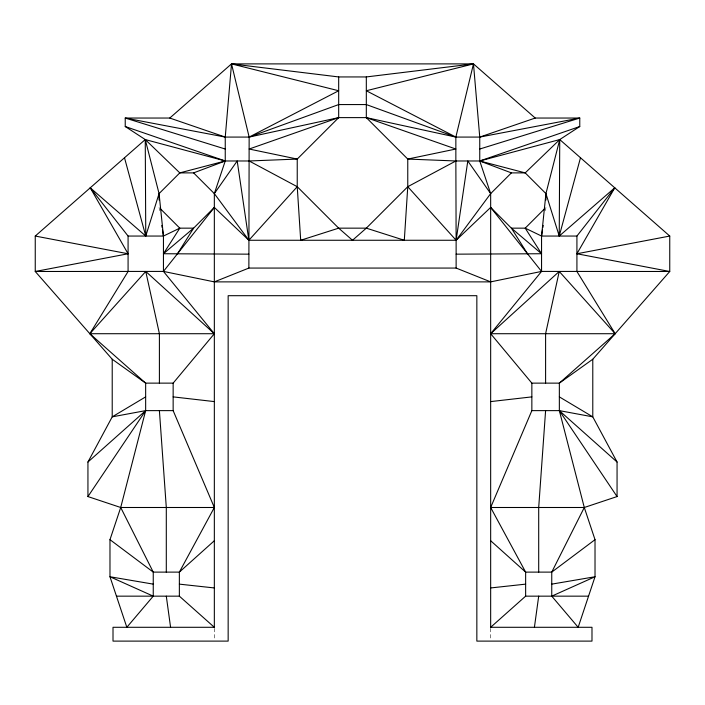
<?xml version="1.0" encoding="UTF-8"?>
<svg xmlns="http://www.w3.org/2000/svg" width="705" height="705" viewBox="0 0 705 705"><rect width="100%" height="100%" fill="white"/><g stroke="black" fill="none" stroke-linecap="round" stroke-linejoin="round"><path stroke-width="0.53" stroke-dasharray="3.52 2.64" d="M545.441 210.61L545.934 207.429M159.066 207.429L159.559 210.61M490.662 628.358L490.662 640.043M214.338 628.358L214.338 640.043"/><path stroke-width="1.06" d="M338.682 76.942L338.682 117.62L297.237 159.066L249.147 160.978L225.248 160.978L145.256 139.564L35.25 236.052L35.25 271.487L163.445 271.416L214.338 281.877L248.874 268.067L249.147 137.078L231.522 63.891L473.478 63.891L535.218 118.043L579.766 118.043L579.766 126.521L559.744 139.564L525.207 172.884L511.389 172.884L479.752 160.978L455.853 160.978L407.763 159.066L366.318 117.62L366.318 76.942L473.478 63.891L479.752 137.078L479.752 160.978L490.662 193.611L490.662 627.291L591.988 627.291L591.988 641.109L476.844 641.109L476.844 295.695L228.156 295.695L228.156 641.109L113.011 641.109L113.011 627.291L214.338 627.291L214.338 193.611L225.248 160.978L225.248 137.078L231.522 63.891L338.682 76.942L366.318 76.942M366.318 117.62L455.853 149.028L407.763 159.066L407.763 186.702L404.309 240.264L366.318 228.156L338.682 228.156L300.691 240.264L297.237 186.702L297.237 159.066L249.147 149.028L338.682 117.62L366.318 117.62L455.853 137.078L479.752 137.078L579.766 118.043L479.752 149.028M545.6 410.627L538.699 507.494L538.699 572.116M579.766 126.521L479.752 160.978L525.207 172.884L545.934 193.611L559.241 236.052L614.751 187.803L576.919 236.052L541.555 236.052L545.934 193.611L559.744 139.564L669.75 236.052L669.75 271.487L592.782 359.233L559.347 383.132L531.852 383.132L490.662 333.712L541.555 271.416L541.555 236.052L542.524 229.689M534.416 627.291L538.699 596.157M248.874 254.161L163.445 253.738L193.611 228.156L214.338 207.429L248.874 240.264L456.126 240.264L467.803 160.978L490.662 193.611L456.126 240.264L456.126 268.067L490.662 281.877L541.555 271.416L669.75 271.487L576.919 253.765L614.751 187.803M542.85 227.565L543.176 225.45M592.782 359.233L592.782 416.849L617.06 462.031L617.06 496.567L584.286 507.494L551.751 572.116L551.751 596.157L578.171 627.291L595.02 576.752L595.02 539.669L584.286 507.494L559.347 410.627L559.347 383.132L615.165 333.712L559.241 271.451L545.6 333.712L545.6 383.132M90.249 187.803L128.081 253.765L35.25 271.487L112.218 359.233L112.218 416.849L87.94 462.031L87.94 496.567L120.714 507.494L153.249 572.116L153.249 596.157L126.829 627.291L109.98 576.752L109.98 539.669L120.714 507.494L145.653 410.627L145.653 383.132L89.835 333.712L128.081 271.487L128.081 236.052L90.249 187.803L145.759 236.052L159.066 193.611L179.793 172.884L225.248 160.978L125.234 126.521L125.234 118.043L169.782 118.043L225.248 137.078L249.147 137.078L338.682 117.62M580.497 157.761L559.241 236.052L559.744 139.564L479.752 160.978M490.662 627.291L525.639 596.157L525.639 572.116L490.662 507.494L531.852 410.627L531.852 383.132M125.234 126.521L145.256 139.564L159.066 193.611L163.445 236.052L163.445 271.416L214.338 333.712L173.148 383.132L173.148 410.627L214.338 507.494L179.361 572.116L179.361 596.157L214.338 627.291M177.51 253.738L193.611 228.156L179.793 228.156L163.445 236.052L128.081 236.052M163.445 253.738L179.793 228.156L160.608 208.962M87.94 496.567L145.653 410.627L173.148 410.627M248.874 240.264L214.338 193.611L237.197 160.978L248.874 240.264L297.237 186.702L338.682 228.156L352.5 240.264L366.318 228.156L407.763 186.702L455.853 160.978L455.853 137.078L473.478 63.891L366.318 90.751L455.853 137.078L366.318 104.569L338.682 104.569L249.147 137.078L338.682 90.751L231.522 63.891L169.782 118.043M163.445 271.416L214.338 207.429M145.759 271.451L89.835 333.712L214.338 333.712L145.759 271.451L159.4 333.712L159.4 383.132M490.662 193.611L511.389 172.884M544.392 208.962L525.207 228.156L511.389 228.156L490.662 207.429L456.126 240.264L407.763 186.702M559.241 271.451L490.662 333.712L615.165 333.712L576.919 271.487L576.919 236.052M214.338 540.735L179.361 572.116L153.249 572.116L109.98 539.669M87.94 462.031L145.653 410.627L112.218 416.849L145.653 396.88M595.02 539.669L551.751 572.116L525.639 572.116L490.662 540.735M551.751 596.157L595.02 576.752L551.751 584.137M124.503 157.761L145.759 236.052L145.256 139.564L179.793 172.884L193.611 172.884L225.248 160.978M479.752 137.078L535.218 118.043M576.919 253.765L669.75 236.052M490.662 401.594L531.852 396.88M490.662 587.944L525.639 584.137M456.126 254.161L541.555 253.738L525.207 228.156L541.555 236.052M248.874 268.067L456.126 268.067M214.338 281.877L490.662 281.877M173.148 383.132L145.653 383.132L112.218 359.233M531.852 410.627L559.347 410.627L592.782 416.849L559.347 396.88M120.714 507.494L214.338 507.494M490.662 507.494L584.286 507.494M116.457 596.157L179.361 596.157M525.639 596.157L588.543 596.157M179.361 584.137L214.338 587.944M173.148 396.88L214.338 401.594M153.249 584.137L109.98 576.752L153.249 596.157M225.248 137.078L125.234 118.043L225.248 149.028M35.25 236.052L128.081 253.765M249.147 160.978L297.237 186.702M541.555 253.738L511.389 228.156L527.49 253.738M617.06 462.031L559.347 410.627L617.06 496.567M193.611 172.884L214.338 193.611M490.662 207.429L541.555 271.416M161.824 225.45L162.15 227.565M162.476 229.689L163.445 236.052M166.301 596.157L170.584 627.291M159.4 410.627L166.301 507.494L166.301 572.116M455.853 160.978L456.126 240.264M545.934 193.611L545.934 199.991M159.066 193.611L159.066 199.991"/></g></svg>
